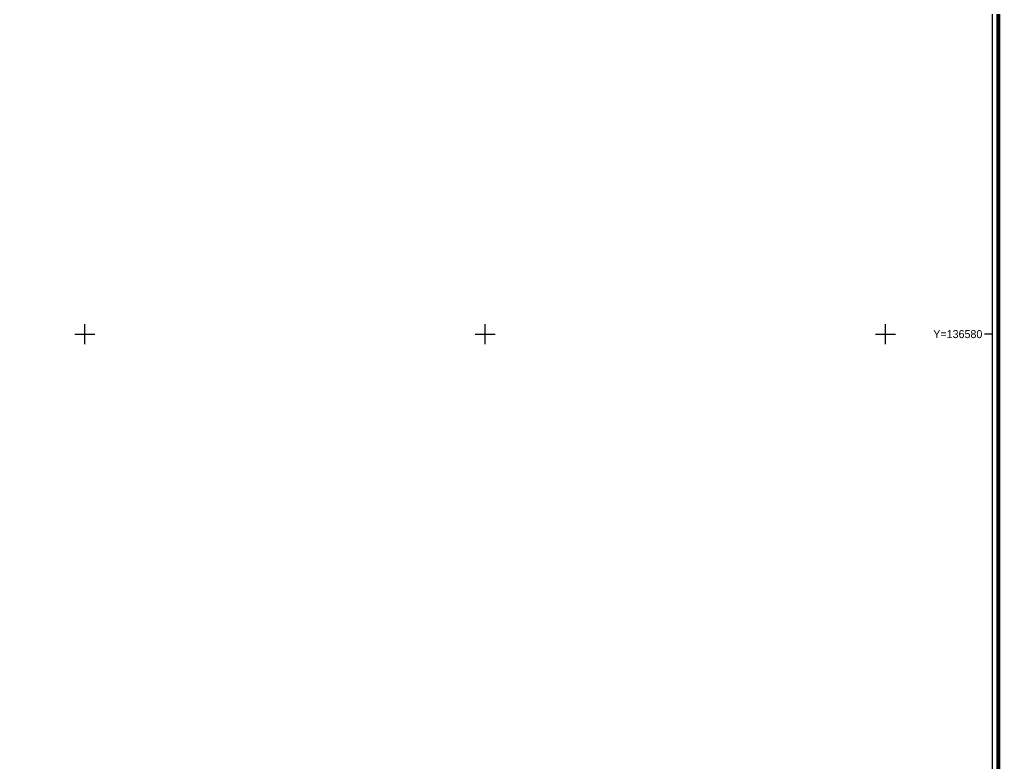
# Model space of a CAD drawing. Header units: metres. Extents: x 330671 to 330906, y 136216 to 136806.
# Drawn here: x 330856.74 to 330905.74, y 136558.54 to 136595.72 of the extents above; entities that cross this region are included whole.
import ezdxf
from ezdxf.enums import TextEntityAlignment as Align

# ---------------------------------------------------------------- set-up
doc = ezdxf.new("R2010")
doc.units = ezdxf.units.M
doc.header["$LTSCALE"] = 2
for name, color, linetype in [('C_CANIVEAU', 7, 'Continuous'), ('C_FILD_EAU', 7, 'Continuous'), ('C_LIMREVET', 7, 'Continuous'), ('CARROYAGE', 253, 'Continuous'), ('CARTOUCHE', 7, 'Continuous')]:
    doc.layers.add(name, color=color, linetype=linetype)

msp = doc.modelspace()

# ---------------------------------------------------------------- linework, layer by layer
at = {"layer": 'C_CANIVEAU'}
msp.add_lwpolyline([(330848.533, 136378.835, 0), (330849.505, 136403.817, -0.000022)], format="xyb", dxfattribs=at)
at = {"layer": 'C_FILD_EAU', "linetype": 'Continuous', "flags": 128}
msp.add_lwpolyline([(330848.833, 136378.823, 0), (330849.805, 136403.801, -0.000022)], format="xyb", dxfattribs=at)
at = {"layer": 'C_LIMREVET', "linetype": 'Continuous', "flags": 128}
msp.add_lwpolyline([(330848.953, 136378.818, 0), (330849.925, 136403.795, -0.000022)], format="xyb", dxfattribs=at)
at = {"layer": 'CARROYAGE'}
for p, q in [((330860, 136579.5), (330860, 136580.5)), ((330880, 136579.5), (330880, 136580.5)), ((330900, 136579.5), (330900, 136580.5)), ((330859.5, 136580), (330860.5, 136580)), ((330879.5, 136580), (330880.5, 136580)), ((330899.5, 136580), (330900.5, 136580)), ((330905.338, 136580), (330904.938, 136580))]:
    msp.add_line(p, q, dxfattribs=at)
at = {"layer": 'CARROYAGE', "flags": 128}
msp.add_lwpolyline([(330695.828, 136216.7), (330905.338, 136216.7), (330905.338, 136805.248), (330695.828, 136805.248)], close=True, dxfattribs=at)
at = {"layer": 'CARROYAGE'}
for points in [[(330695.828, 136216.7), (330905.338, 136216.7), (330905.338, 136805.248), (330695.828, 136805.248)], [(330695.828, 136216.7), (330905.338, 136216.7), (330905.338, 136745.848), (330863.338, 136745.848), (330863.338, 136805.248), (330695.828, 136805.248)]]:
    msp.add_lwpolyline(points, close=True, dxfattribs=at)
at = {"layer": 'CARTOUCHE', "const_width": 0.2}
msp.add_lwpolyline([(330695.528, 136805.548), (330905.638, 136805.548), (330905.638, 136216.4), (330695.528, 136216.4)], close=True, dxfattribs=at)
at = {"layer": 'CARTOUCHE', "ltscale": 0.2}
msp.add_lwpolyline([(330695.828, 136216.7), (330905.338, 136216.7), (330905.338, 136805.248), (330695.828, 136805.248)], close=True, dxfattribs=at)

# ---------------------------------------------------------------- texts
at = {"layer": 'CARROYAGE'}
msp.add_text('Y=136580', height=0.4, dxfattribs=at).set_placement((330904.838, 136579.8), align=Align.RIGHT)

doc.saveas('drawing.dxf')
